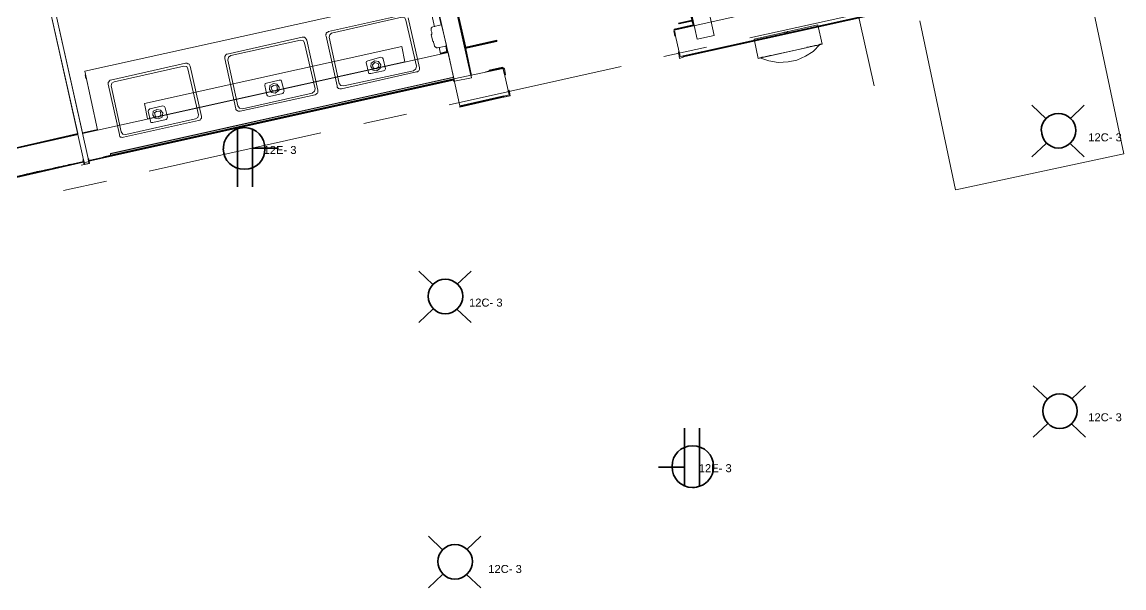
# Model space of a CAD drawing. Header units: inches. Extents: x 14.2 to 49.7, y 0.3 to 22.9.
# Drawn here: x 37.741 to 40.874, y 9.649 to 11.257 of the extents above; entities that cross this region are included whole.
import ezdxf

# ---------------------------------------------------------------- set-up
doc = ezdxf.new("R2010")
doc.units = ezdxf.units.IN
doc.header["$MEASUREMENT"] = 0
doc.layers.add('PDF2_Geometry', color=7, linetype='Continuous')
doc.layers.add('PDF_Text', color=7, linetype='Continuous')
doc.layers.add('PDF_Geometry', color=7, linetype='Continuous', true_color=0x777777)
doc.styles.add('PDF Arial', font='arial.ttf')

msp = doc.modelspace()

# ---------------------------------------------------------------- linework, layer by layer
at = {"layer": 'PDF2_Geometry', "lineweight": 35}
for points in [[(40.6127, 11.0204), (40.6527, 10.982)], [(40.761, 11.0204), (40.721, 10.982)], [(38.3532, 10.7883), (38.3532, 10.9533)], [(38.3966, 10.7883), (38.3966, 10.9533)], [(40.6127, 10.8737), (40.6527, 10.912)], [(40.761, 10.8737), (40.721, 10.912)], [(38.4699, 10.8983), (38.3966, 10.8983)], [(38.8693, 10.5493), (38.9093, 10.511)], [(39.0177, 10.5493), (38.9777, 10.511)], [(38.8693, 10.4027), (38.9093, 10.441)], [(39.0177, 10.4027), (38.9777, 10.441)], [(40.6166, 10.2236), (40.6566, 10.1852)], [(40.765, 10.2236), (40.725, 10.1852)], [(39.6242, 10.1026), (39.6242, 9.9376)], [(39.6675, 10.1026), (39.6675, 9.9376)], [(40.6166, 10.0769), (40.6566, 10.1152)], [(40.765, 10.0769), (40.725, 10.1152)], [(39.5508, 9.9926), (39.6242, 9.9926)], [(38.8968, 9.7957), (38.9368, 9.7574)], [(39.0451, 9.7957), (39.0051, 9.7574)], [(38.8968, 9.6491), (38.9368, 9.6874)], [(39.0451, 9.6491), (39.0051, 9.6874)]]:
    msp.add_lwpolyline(points, dxfattribs=at)
for centre, radius, start, end in [((40.6877, 10.9487), 0.0484, 90.0411, 179.9589), ((38.373, 10.8969), 0.0597, 89.7603, 180.2397), ((38.9444, 10.4776), 0.0484, 90.0411, 179.9589), ((40.6917, 10.1519), 0.0484, 90.0411, 179.9589), ((39.6477, 9.994), 0.0597, 269.7603, 0.2397), ((38.9718, 9.724), 0.0484, 90.0411, 179.9589)]:
    msp.add_arc(centre, radius, start, end, dxfattribs=at)
for points in [[(40.6877, 10.997), (40.7144, 10.997), (40.7377, 10.9754), (40.7377, 10.9487)], [(38.3732, 10.9567), (38.4066, 10.9567), (38.4316, 10.93), (38.4316, 10.8967)], [(40.6877, 10.8987), (40.661, 10.8987), (40.6394, 10.922), (40.6394, 10.9487)], [(40.7377, 10.9487), (40.7377, 10.922), (40.7144, 10.8987), (40.6877, 10.8987)], [(38.3732, 10.8383), (38.3399, 10.8383), (38.3132, 10.8633), (38.3132, 10.8967)], [(38.4316, 10.8967), (38.4316, 10.8633), (38.4066, 10.8383), (38.3732, 10.8383)], [(38.9443, 10.526), (38.971, 10.526), (38.9943, 10.5043), (38.9943, 10.4777)], [(38.9443, 10.4277), (38.9177, 10.4277), (38.896, 10.451), (38.896, 10.4777)], [(38.9943, 10.4777), (38.9943, 10.451), (38.971, 10.4277), (38.9443, 10.4277)], [(40.6916, 10.2002), (40.7183, 10.2002), (40.7416, 10.1786), (40.7416, 10.1519)], [(40.6916, 10.1019), (40.665, 10.1019), (40.6433, 10.1252), (40.6433, 10.1519)], [(40.7416, 10.1519), (40.7416, 10.1252), (40.7183, 10.1019), (40.6916, 10.1019)], [(39.5892, 9.9943), (39.5892, 10.0276), (39.6142, 10.0526), (39.6475, 10.0526)], [(39.6475, 10.0526), (39.6808, 10.0526), (39.7075, 10.0276), (39.7075, 9.9943)], [(39.6475, 9.9343), (39.6142, 9.9343), (39.5892, 9.9609), (39.5892, 9.9943)], [(38.9718, 9.7724), (38.9985, 9.7724), (39.0218, 9.7507), (39.0218, 9.7241)], [(38.9718, 9.6741), (38.9451, 9.6741), (38.9235, 9.6974), (38.9235, 9.7241)], [(39.0218, 9.7241), (39.0218, 9.6974), (38.9985, 9.6741), (38.9718, 9.6741)]]:
    msp.add_open_spline(points, degree=3, dxfattribs=at)
at = {"layer": 'PDF_Geometry', "lineweight": 18}
for points in [[(36.8558, 12.6283), (37.2625, 10.795), (37.9008, 10.9367)], [(37.9125, 10.94), (38.9524, 11.17), (38.9691, 11.095), (37.9308, 10.8633)], [(37.9158, 10.86), (37.2458, 10.7117)]]:
    msp.add_lwpolyline(points, dxfattribs=at)
for points in [[(38.9591, 11.3633), (38.8958, 11.6533), (38.8474, 11.6416), (38.9108, 11.3517), (38.9708, 11.0883), (39.0191, 11.0983)], [(39.6124, 11.1583), (40.1624, 11.28), (40.1457, 11.3567), (39.5957, 11.2333)], [(39.7091, 11.2183), (39.6757, 11.3717), (39.6274, 11.36), (39.6607, 11.2083)], [(38.9858, 11.0183), (39.1258, 11.05), (39.1091, 11.125), (38.9691, 11.095)]]:
    msp.add_lwpolyline(points, close=True, dxfattribs=at)
at = {"layer": 'PDF_Geometry', "lineweight": 9}
for points in [[(39.0174, 11.105), (38.9591, 11.3633), (38.8958, 11.6533), (38.8974, 11.6533), (38.9608, 11.3633), (38.8974, 11.6533), (38.9624, 11.3633), (39.0024, 11.185), (39.0908, 11.205), (39.0908, 11.2033), (39.0908, 11.2017), (39.0008, 11.1817), (39.0908, 11.2017)], [(40.164, 11.075), (40.044, 11.6133)], [(38.9324, 11.2483), (38.9091, 11.3517), (38.8974, 11.4)], [(38.9274, 11.2783), (38.9108, 11.3517), (38.9341, 11.2483), (38.9108, 11.3517), (38.8991, 11.3983)], [(38.9991, 11.1833), (39.0908, 11.2033), (39.0008, 11.1833), (38.9608, 11.3633), (39.0191, 11.105), (39.0008, 11.1817)], [(39.6457, 11.26), (39.6491, 11.2483), (39.5957, 11.2367), (39.5957, 11.235), (39.5957, 11.2333), (39.6524, 11.2467), (39.6274, 11.36), (39.6257, 11.36), (39.6241, 11.36), (39.6457, 11.2617), (39.6074, 11.2533), (39.6474, 11.2617), (39.6257, 11.36), (39.6507, 11.2467), (39.6474, 11.26), (39.6091, 11.2517)], [(40.3961, 10.7802), (40.8744, 10.8818), (40.7728, 11.3618)], [(37.6508, 10.8833), (37.8991, 10.9383), (37.6508, 10.8833), (37.8991, 10.94), (37.8125, 11.3283), (37.8258, 11.3317), (37.9125, 10.9417), (37.9558, 10.95), (37.9125, 10.9417), (37.9558, 10.9517)], [(37.9308, 10.86), (37.8258, 11.3317), (37.8125, 11.3283), (37.9175, 10.8567), (37.9308, 10.86), (37.9175, 10.8567)], [(39.8107, 11.2117), (40.2974, 11.32)], [(38.8258, 11.2767), (38.6124, 11.23), (38.6108, 11.2283), (38.6074, 11.2267), (38.6058, 11.225), (38.6058, 11.2217), (38.6041, 11.22), (38.6058, 11.2167), (38.6374, 11.075), (38.6374, 11.0717), (38.6391, 11.07), (38.6408, 11.0683), (38.6441, 11.0667), (38.6458, 11.0667), (38.6491, 11.0667), (38.8624, 11.115), (38.8658, 11.115), (38.8674, 11.1167), (38.8691, 11.1183), (38.8708, 11.1217), (38.8708, 11.1233), (38.8708, 11.1267), (38.8391, 11.2683)], [(39.6257, 11.16), (40.1624, 11.2783), (39.6257, 11.16), (39.8807, 11.2167), (40.1624, 11.28), (40.1624, 11.2783), (40.1624, 11.2767), (39.6257, 11.1583), (39.6107, 11.1533), (39.6074, 11.1717), (39.6091, 11.1733)], [(39.6491, 11.26), (39.6091, 11.2517), (39.6074, 11.2533), (39.6491, 11.2617)], [(39.6074, 11.2533), (39.6074, 11.2533)], [(40.294, 11.26), (40.3957, 10.78)], [(39.6524, 11.2483), (39.5957, 11.235), (39.6507, 11.2467)], [(39.5991, 11.2183), (39.5974, 11.23)], [(39.8224, 11.2083), (40.0041, 11.2483), (39.8224, 11.2083)], [(38.9491, 11.1717), (38.9458, 11.1883), (38.9508, 11.17)], [(38.9508, 11.1717), (38.9458, 11.1883)], [(39.8341, 11.1533), (39.8224, 11.2083), (39.8341, 11.1533)], [(39.9707, 11.1833), (39.8791, 11.1633), (39.8724, 11.1617), (39.8674, 11.1617), (39.8607, 11.16), (39.8557, 11.1583), (39.8491, 11.1567), (39.8441, 11.1567), (39.8407, 11.155), (39.8391, 11.155), (39.8341, 11.1533), (40.0157, 11.1933), (40.0107, 11.1933), (40.0091, 11.1933), (40.0057, 11.1917), (40.0007, 11.19), (39.9957, 11.19), (39.9891, 11.1883), (39.9824, 11.1867), (39.9774, 11.185), (39.9724, 11.185)], [(38.9491, 11.1733), (38.9308, 11.1683)], [(38.9524, 11.17), (38.9308, 11.1667)], [(39.0191, 11.105), (39.0024, 11.1817)], [(39.5657, 11.1583), (39.6874, 11.185)], [(38.7324, 11.13), (38.7341, 11.14), (38.7441, 11.1467), (38.7541, 11.145), (38.7608, 11.135)], [(38.9558, 11.0217), (39.4441, 11.13)], [(39.1108, 11.125), (39.1108, 11.1267), (39.0591, 11.115), (39.0691, 11.1167), (39.0691, 11.1183), (39.0691, 11.12), (39.1074, 11.1283), (39.1074, 11.1267), (39.1091, 11.125), (39.0691, 11.1167)], [(39.0691, 11.1183), (39.1074, 11.1267)], [(39.0691, 11.1183), (39.1074, 11.1267), (39.0691, 11.1183)], [(39.1108, 11.1267), (39.1091, 11.125), (39.1124, 11.125), (39.1158, 11.1067), (39.1124, 11.1067), (39.1091, 11.1217)], [(39.1124, 11.125), (39.1158, 11.1067), (39.1124, 11.1067)], [(37.9225, 11.0967), (37.9208, 11.1067), (37.9225, 11.0967)], [(38.9691, 11.095), (38.9641, 11.0933), (38.9674, 11.095), (37.9308, 10.8633), (38.9691, 11.0933)], [(38.9674, 11.0933), (38.9691, 11.0883), (38.9674, 11.0933), (37.9308, 10.8633)], [(37.9991, 10.8783), (38.9641, 11.0933), (37.9991, 10.8783)], [(38.9624, 11.0983), (38.9674, 11.1), (38.9691, 11.095), (38.9674, 11.1)], [(38.9708, 11.0883), (38.9691, 11.0883), (38.9674, 11.0883), (38.9674, 11.0917), (37.9308, 10.8617)], [(38.4441, 11.065), (38.4458, 11.0767), (38.4558, 11.0817), (38.4658, 11.08), (38.4724, 11.0717)], [(38.1558, 10.9133), (38.7658, 11.05), (38.1558, 10.9133)], [(38.1408, 10.9983), (38.1341, 11.0067), (38.1241, 11.0083), (38.1141, 11.0033), (38.1125, 10.9917)], [(38.7124, 10.9683), (38.8341, 10.995)], [(37.9008, 10.9367), (37.6508, 10.8817)], [(37.9558, 10.95), (37.9125, 10.94)], [(38.1025, 10.8333), (38.5908, 10.9417)], [(37.9925, 10.8833), (37.9925, 10.8783), (37.9925, 10.8833), (37.9975, 10.8833)], [(37.9991, 10.8783), (37.9925, 10.8783), (37.9991, 10.8783)], [(38.0725, 10.895), (38.0141, 10.8817)], [(37.9158, 10.86), (37.7258, 10.8167), (37.9158, 10.86), (37.7258, 10.8183)], [(37.9158, 10.8583), (37.7258, 10.815)], [(37.7358, 10.82), (37.7475, 10.8233), (37.7608, 10.8267), (37.7758, 10.83), (37.8225, 10.84), (37.8375, 10.8433), (37.8525, 10.8467), (37.8641, 10.8483), (37.8725, 10.85), (37.8641, 10.8483), (37.8525, 10.8467), (37.8375, 10.8433), (37.8225, 10.84), (37.8325, 10.8417), (37.8408, 10.8433), (37.8491, 10.845), (37.8558, 10.8467), (37.8591, 10.8483), (37.8608, 10.8483), (37.8591, 10.8483), (37.8558, 10.8467), (37.8491, 10.845), (37.8408, 10.8433), (37.8325, 10.8417), (37.8225, 10.84), (37.7758, 10.83), (37.7675, 10.8267), (37.7575, 10.825), (37.7508, 10.8233), (37.7441, 10.8217), (37.7408, 10.8217)], [(37.8491, 10.845), (37.8475, 10.845), (37.8441, 10.845), (37.8391, 10.8433), (37.8325, 10.8417), (37.8258, 10.84), (37.8075, 10.8367), (37.8225, 10.84), (37.8291, 10.8417), (37.8358, 10.8433), (37.8408, 10.8433), (37.8458, 10.845), (37.8491, 10.845), (37.8508, 10.8467)], [(37.9291, 10.8683), (37.9308, 10.8683), (37.9325, 10.855), (37.9091, 10.85), (37.9175, 10.8517), (37.9141, 10.865), (37.9158, 10.865)], [(37.9191, 10.8533), (37.9308, 10.855), (37.9191, 10.8533)], [(37.9191, 10.8533), (37.9308, 10.855)], [(37.7408, 10.8217), (37.7441, 10.8217), (37.7508, 10.8233), (37.7575, 10.825), (37.7675, 10.8267), (37.7758, 10.83), (37.8225, 10.84), (37.7758, 10.83), (37.7608, 10.8267), (37.7475, 10.8233), (37.7358, 10.82)], [(37.8591, 10.7783), (37.9808, 10.805)]]:
    msp.add_lwpolyline(points, dxfattribs=at)
for points in [[(37.9558, 10.95), (37.9191, 11.1167), (38.8941, 11.3333), (37.9191, 11.1167)], [(38.8941, 11.3333), (38.9141, 11.2433)], [(38.8624, 11.1317), (38.8608, 11.1233), (38.8541, 11.1183), (38.6558, 11.075), (38.6474, 11.0767), (38.6424, 11.0817), (38.6141, 11.2133), (38.6158, 11.22), (38.6208, 11.225), (38.8208, 11.27), (38.8291, 11.2683), (38.8324, 11.2617)], [(38.9224, 11.1833), (38.9208, 11.1833), (38.9191, 11.1833), (38.9174, 11.185), (38.9158, 11.185), (38.9158, 11.1867), (38.9141, 11.1867), (38.9124, 11.1933), (38.9108, 11.1983), (38.9108, 11.2), (38.9108, 11.2017), (38.9091, 11.2017), (38.9041, 11.2217), (38.9058, 11.2217), (38.9058, 11.225), (38.9058, 11.2283), (38.9041, 11.2317), (38.9041, 11.2367), (38.9041, 11.2383), (38.9041, 11.24), (38.9058, 11.24), (38.9058, 11.2417), (38.9074, 11.2417), (38.9091, 11.2433), (38.9324, 11.2483), (38.9341, 11.2483), (38.9474, 11.19), (38.9458, 11.1883)], [(39.5957, 11.2333), (39.5941, 11.2317), (39.5974, 11.2167), (39.5991, 11.2183), (39.5974, 11.2167), (39.5941, 11.2317)], [(39.9074, 11.2267), (39.9091, 11.2267), (39.9091, 11.2283), (39.9107, 11.2283), (39.9124, 11.2283), (39.9141, 11.2283), (39.9157, 11.2283), (39.9174, 11.23), (39.9191, 11.23), (39.9174, 11.23), (39.9157, 11.2283), (39.9141, 11.2283), (39.9124, 11.2283), (39.9107, 11.2283), (39.9091, 11.2283), (39.9091, 11.2267)], [(40.0157, 11.1933), (40.0041, 11.2483)], [(38.5508, 11.205), (38.5491, 11.2083), (38.5474, 11.21), (38.5458, 11.2117), (38.5441, 11.2133), (38.5408, 11.2133), (38.5374, 11.2133), (38.3241, 11.165), (38.3225, 11.165), (38.3208, 11.1633), (38.3191, 11.1617), (38.3175, 11.1583), (38.3175, 11.155), (38.3175, 11.1533), (38.3491, 11.01), (38.3491, 11.0083), (38.3508, 11.0067), (38.3525, 11.005), (38.3558, 11.0033), (38.3575, 11.0033), (38.3608, 11.0033), (38.5741, 11.05), (38.5774, 11.0517), (38.5791, 11.0533), (38.5808, 11.055), (38.5824, 11.0567), (38.5824, 11.06), (38.5824, 11.0633)], [(38.5741, 11.0667), (38.5724, 11.06), (38.5658, 11.055), (38.3675, 11.01), (38.3591, 11.0117), (38.3541, 11.0183), (38.3258, 11.1483), (38.3275, 11.1567), (38.3341, 11.1617), (38.5324, 11.205), (38.5408, 11.2033), (38.5441, 11.1967)], [(40.0107, 11.1933), (39.9907, 11.1733), (39.9691, 11.16), (39.9441, 11.1483), (39.9191, 11.1433), (39.8907, 11.1417), (39.8641, 11.1467), (39.8391, 11.155), (39.8641, 11.1467), (39.8907, 11.1417), (39.9191, 11.1433), (39.9441, 11.1483), (39.9691, 11.16), (39.9907, 11.1733)], [(38.8291, 11.1433), (38.8208, 11.1867), (38.0891, 11.025), (38.0975, 10.9817), (38.8291, 11.1433), (38.0975, 10.9817), (38.0891, 11.025), (38.8208, 11.1867)], [(38.7691, 11.1183), (38.7724, 11.12), (38.7741, 11.1233), (38.7674, 11.1517), (38.7658, 11.155), (38.7608, 11.1567), (38.7241, 11.1467), (38.7208, 11.145), (38.7191, 11.1417), (38.7258, 11.1133), (38.7274, 11.11), (38.7324, 11.11)], [(38.9274, 11.185), (38.9308, 11.1667)], [(38.9308, 11.1667), (38.9508, 11.1717)], [(39.6257, 11.16), (39.6124, 11.1583), (39.6091, 11.1733), (39.6074, 11.1717), (39.6107, 11.1533), (39.6257, 11.1583)], [(37.9925, 11.0917), (38.2058, 11.14), (38.2091, 11.14), (38.2125, 11.1383), (38.2141, 11.1383), (38.2158, 11.1367), (38.2175, 11.1333), (38.2191, 11.1317), (38.2508, 10.9883), (38.2508, 10.9867), (38.2508, 10.9833), (38.2491, 10.9817), (38.2475, 10.9783), (38.2458, 10.9783), (38.2425, 10.9767), (38.0291, 10.93), (38.0258, 10.9283), (38.0241, 10.93), (38.0208, 10.93), (38.0191, 10.9317), (38.0175, 10.935), (38.0175, 10.9367), (37.9858, 11.08), (37.9858, 11.0817), (37.9858, 11.085), (37.9875, 11.0867), (37.9891, 11.09), (37.9908, 11.0917)], [(38.0225, 10.945), (38.0275, 10.9383), (38.0358, 10.9367), (38.2341, 10.9817), (38.2408, 10.985), (38.2425, 10.9933), (38.2125, 11.1233), (38.2091, 11.13), (38.2008, 11.1317), (38.0025, 11.0867), (37.9958, 11.0833), (37.9941, 11.075)], [(38.7608, 11.135), (38.7591, 11.125), (38.7491, 11.1183), (38.7391, 11.12), (38.7324, 11.13), (38.7341, 11.14), (38.7441, 11.1467), (38.7541, 11.145)], [(38.7491, 11.1233), (38.7558, 11.13), (38.7541, 11.1383), (38.7441, 11.1417), (38.7374, 11.135), (38.7391, 11.1267)], [(38.9624, 11.0983), (37.9975, 10.8833), (37.9925, 10.8833), (38.9674, 11.1)], [(38.9641, 11.0933), (37.9991, 10.8783), (37.9925, 10.8783), (38.9674, 11.095), (38.9641, 11.0933), (38.9691, 11.095), (37.9925, 10.8783), (37.9991, 10.8783)], [(38.9491, 11.09), (37.9725, 10.8733)], [(38.4824, 11.0533), (38.4841, 11.0567), (38.4858, 11.06), (38.4791, 11.0883), (38.4774, 11.0917), (38.4724, 11.0917), (38.4358, 11.0833), (38.4324, 11.0817), (38.4308, 11.0767), (38.4374, 11.05), (38.4391, 11.0467), (38.4441, 11.045)], [(38.4724, 11.0717), (38.4708, 11.0617), (38.4608, 11.055), (38.4508, 11.0567), (38.4441, 11.065), (38.4458, 11.0767), (38.4558, 11.0817), (38.4658, 11.08)], [(38.4608, 11.06), (38.4674, 11.065), (38.4658, 11.075), (38.4558, 11.0767), (38.4491, 11.0717), (38.4524, 11.0617)], [(39.1108, 11.0467), (39.1108, 11.0433), (39.1291, 11.0467), (39.1258, 11.0633), (39.1224, 11.0617), (39.1258, 11.0633), (39.1291, 11.0467), (39.1258, 11.0467), (38.9858, 11.015), (38.9858, 11.0167), (39.1108, 11.045), (38.9858, 11.0167), (38.9858, 11.0183)], [(38.1125, 10.9717), (38.1075, 10.9717), (38.1058, 10.975), (38.0991, 11.0033), (38.1008, 11.0067), (38.1041, 11.01), (38.1408, 11.0183), (38.1458, 11.0167), (38.1475, 11.0133), (38.1541, 10.9867), (38.1525, 10.9817), (38.1508, 10.98)], [(38.1125, 10.9917), (38.1191, 10.9833), (38.1291, 10.9817), (38.1391, 10.9867), (38.1408, 10.9983), (38.1341, 11.0067), (38.1241, 11.0083), (38.1141, 11.0033)], [(38.1291, 10.9867), (38.1208, 10.9883), (38.1175, 10.9983), (38.1241, 11.0033), (38.1341, 11.0017), (38.1358, 10.9917)], [(38.6158, 11.0167), (38.6274, 11.0183)], [(38.2941, 10.945), (38.3041, 10.9467)], [(37.8725, 10.8517), (37.8791, 10.8517), (37.8808, 10.8533), (37.8791, 10.8517)], [(37.9308, 10.855), (37.9191, 10.8533), (37.9158, 10.865), (37.9141, 10.865), (37.9175, 10.8517), (37.9091, 10.85), (37.9325, 10.855), (37.9308, 10.8683), (37.9291, 10.8683)], [(37.9158, 10.86), (37.9175, 10.8517), (37.9091, 10.85), (37.9325, 10.855), (37.9308, 10.8633), (37.9325, 10.855), (37.9091, 10.85), (37.9175, 10.8517)], [(37.7925, 10.8333), (37.7758, 10.83), (37.7691, 10.8283), (37.7641, 10.8267), (37.7575, 10.825), (37.7541, 10.825), (37.7508, 10.8233), (37.7491, 10.8233), (37.7525, 10.8233), (37.7558, 10.825), (37.7608, 10.8267), (37.7658, 10.8267), (37.7725, 10.8283)], [(37.8025, 10.835), (37.7825, 10.8317), (37.7958, 10.8333), (37.8158, 10.8383)]]:
    msp.add_lwpolyline(points, close=True, dxfattribs=at)

# ---------------------------------------------------------------- texts
at = {"layer": 'PDF_Text', "char_height": 0.02276, "attachment_point": 4, "style": 'PDF Arial'}
for s, insert in [('12C- 3', (40.7728, 10.9289)), ('12E- 3', (38.4276, 10.8931)), ('12C- 3', (39.0119, 10.4595)), ('12C- 3', (40.7728, 10.1337)), ('12E- 3', (39.6652, 9.9891)), ('12C- 3', (39.0666, 9.7027))]:
    msp.add_mtext(s, dxfattribs=dict(at, insert=insert))

doc.saveas('drawing.dxf')
